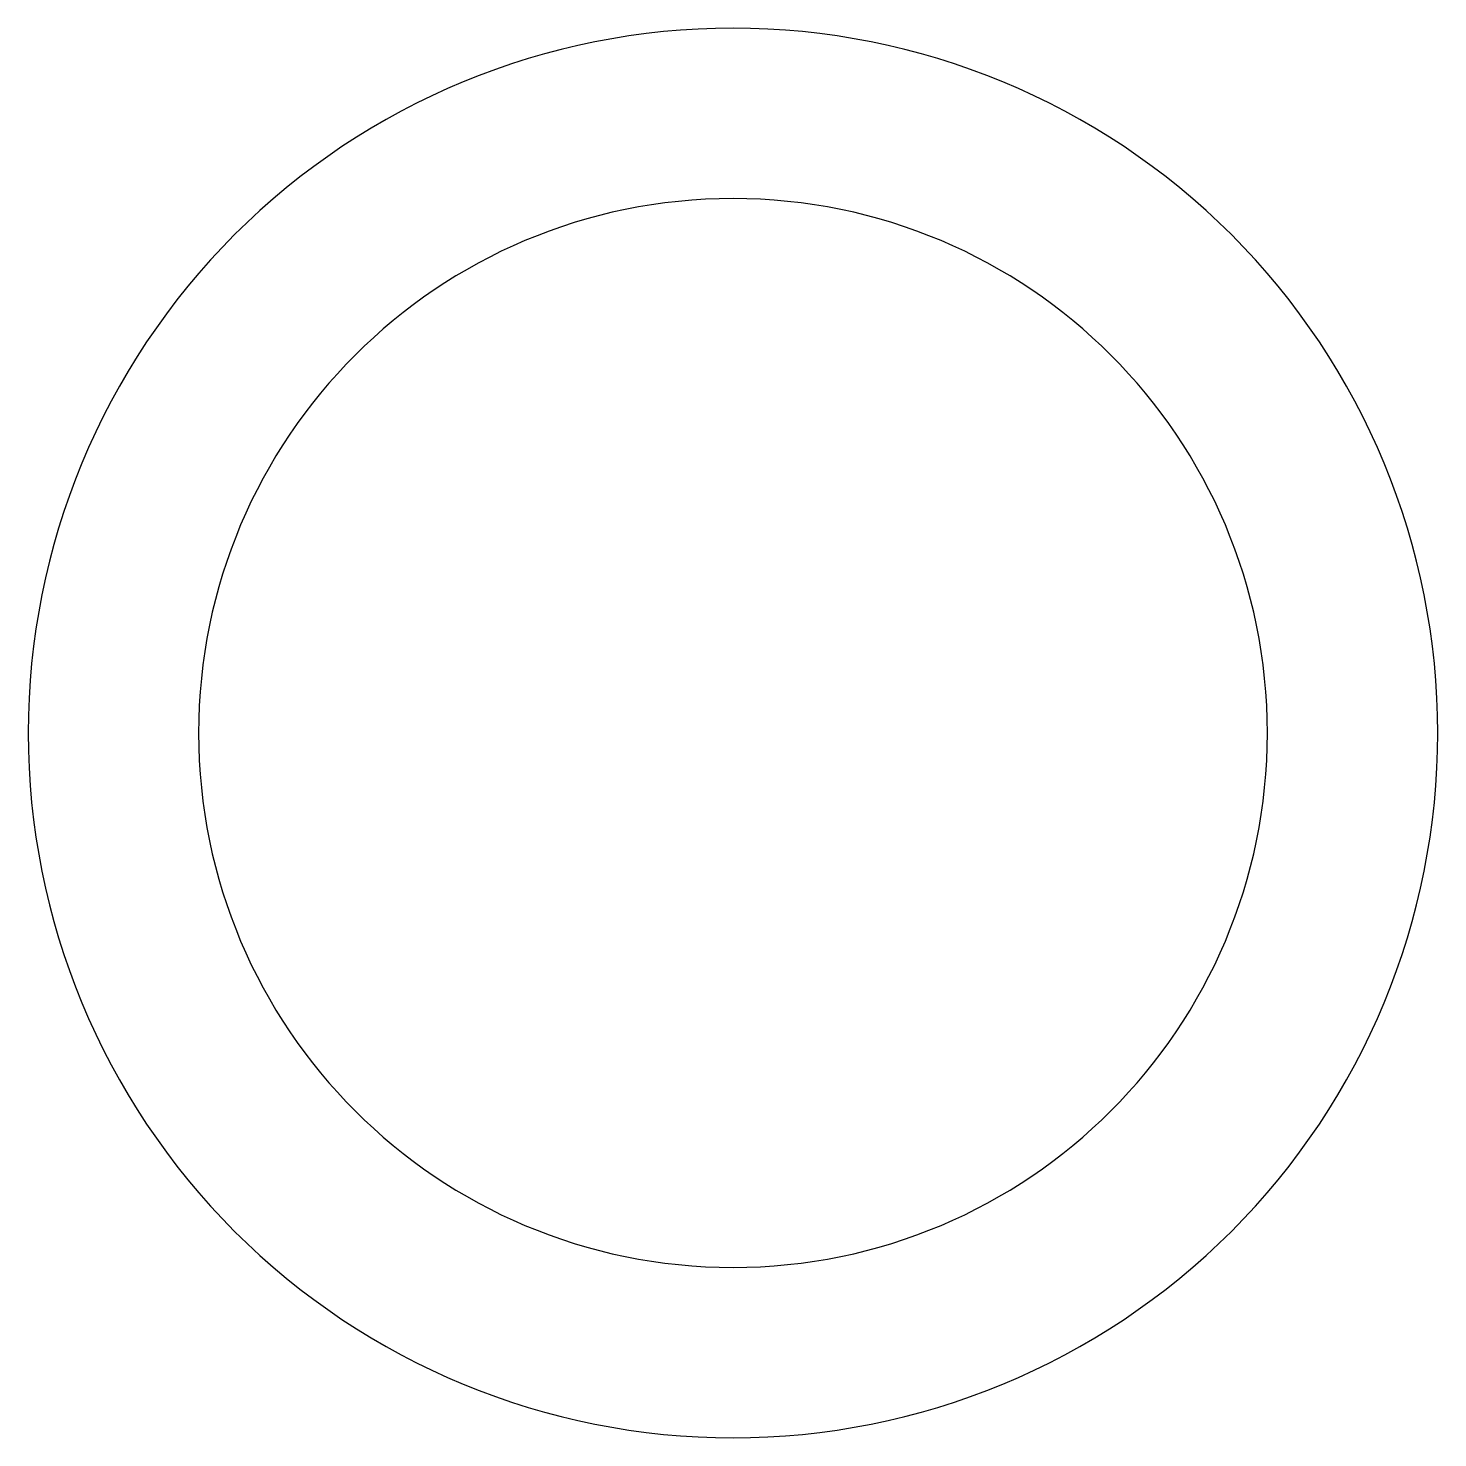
# Model space of a CAD drawing. Extents: x -33.5 to 33.5, y -33.5 to 33.5.
import ezdxf

# ---------------------------------------------------------------- set-up
doc = ezdxf.new("R2010")
doc.units = 0
doc.layers.add('LAYER_1', color=18, linetype='CONTINUOUS')

msp = doc.modelspace()

# ---------------------------------------------------------------- linework, layer by layer
at = {"layer": 'LAYER_1'}
msp.add_lwpolyline([(0, 33.5, 0.414214), (-33.5, 0, 0.414214), (0, -33.5, 0.414214), (33.5, 0, 0.414214)], format="xyb", close=True, dxfattribs=at)
msp.add_lwpolyline([(0, 25.4), (-0.656, 25.392), (-1.307, 25.367), (-1.954, 25.326), (-2.597, 25.269), (-3.235, 25.196), (-3.868, 25.107), (-4.496, 25.003), (-5.119, 24.884), (-5.736, 24.75), (-6.348, 24.6), (-6.954, 24.436), (-7.553, 24.258), (-8.147, 24.065), (-8.733, 23.859), (-9.314, 23.638), (-9.887, 23.404), (-10.453, 23.156), (-11.012, 22.895), (-11.563, 22.621), (-12.107, 22.334), (-12.643, 22.035), (-13.171, 21.723), (-13.69, 21.398), (-14.201, 21.062), (-14.704, 20.714), (-15.197, 20.354), (-15.682, 19.983), (-16.157, 19.6), (-16.622, 19.206), (-17.078, 18.802), (-17.524, 18.386), (-17.961, 17.961), (-18.386, 17.524), (-18.802, 17.078), (-19.206, 16.622), (-19.6, 16.157), (-19.983, 15.682), (-20.354, 15.197), (-20.714, 14.704), (-21.062, 14.201), (-21.398, 13.69), (-21.723, 13.171), (-22.035, 12.643), (-22.334, 12.107), (-22.621, 11.563), (-22.895, 11.012), (-23.156, 10.453), (-23.404, 9.887), (-23.638, 9.314), (-23.859, 8.733), (-24.065, 8.147), (-24.258, 7.553), (-24.436, 6.954), (-24.6, 6.348), (-24.75, 5.736), (-24.884, 5.119), (-25.003, 4.496), (-25.107, 3.868), (-25.196, 3.235), (-25.269, 2.597), (-25.326, 1.954), (-25.367, 1.307), (-25.392, 0.656), (-25.4, 0), (-25.392, -0.656), (-25.367, -1.307), (-25.326, -1.954), (-25.269, -2.597), (-25.196, -3.235), (-25.107, -3.868), (-25.003, -4.496), (-24.884, -5.119), (-24.75, -5.736), (-24.6, -6.348), (-24.436, -6.954), (-24.258, -7.553), (-24.065, -8.147), (-23.859, -8.733), (-23.638, -9.314), (-23.404, -9.887), (-23.156, -10.453), (-22.895, -11.012), (-22.621, -11.563), (-22.334, -12.107), (-22.035, -12.643), (-21.723, -13.171), (-21.398, -13.69), (-21.062, -14.201), (-20.714, -14.704), (-20.354, -15.197), (-19.983, -15.682), (-19.6, -16.157), (-19.206, -16.622), (-18.802, -17.078), (-18.386, -17.524), (-17.961, -17.961), (-17.524, -18.386), (-17.078, -18.802), (-16.622, -19.206), (-16.157, -19.6), (-15.682, -19.983), (-15.197, -20.354), (-14.704, -20.714), (-14.201, -21.062), (-13.69, -21.398), (-13.171, -21.723), (-12.643, -22.035), (-12.107, -22.334), (-11.563, -22.621), (-11.012, -22.895), (-10.453, -23.156), (-9.887, -23.404), (-9.314, -23.638), (-8.733, -23.859), (-8.147, -24.065), (-7.553, -24.258), (-6.954, -24.436), (-6.348, -24.6), (-5.736, -24.75), (-5.119, -24.884), (-4.496, -25.003), (-3.868, -25.107), (-3.235, -25.196), (-2.597, -25.269), (-1.954, -25.326), (-1.307, -25.367), (-0.656, -25.392), (0, -25.4), (0.656, -25.392), (1.307, -25.367), (1.954, -25.326), (2.597, -25.269), (3.235, -25.196), (3.868, -25.107), (4.496, -25.003), (5.119, -24.884), (5.736, -24.75), (6.348, -24.6), (6.954, -24.436), (7.553, -24.258), (8.147, -24.065), (8.733, -23.859), (9.314, -23.638), (9.887, -23.404), (10.453, -23.156), (11.012, -22.895), (11.563, -22.621), (12.107, -22.334), (12.643, -22.035), (13.171, -21.723), (13.69, -21.398), (14.201, -21.062), (14.704, -20.714), (15.197, -20.354), (15.682, -19.983), (16.157, -19.6), (16.622, -19.206), (17.078, -18.802), (17.524, -18.386), (17.961, -17.961), (18.386, -17.524), (18.802, -17.078), (19.206, -16.622), (19.6, -16.157), (19.983, -15.682), (20.354, -15.197), (20.714, -14.704), (21.062, -14.201), (21.398, -13.69), (21.723, -13.171), (22.035, -12.643), (22.334, -12.107), (22.621, -11.563), (22.895, -11.012), (23.156, -10.453), (23.404, -9.887), (23.638, -9.314), (23.859, -8.733), (24.065, -8.147), (24.258, -7.553), (24.436, -6.954), (24.6, -6.348), (24.75, -5.736), (24.884, -5.119), (25.003, -4.496), (25.107, -3.868), (25.196, -3.235), (25.269, -2.597), (25.326, -1.954), (25.367, -1.307), (25.392, -0.656), (25.4, 0), (25.392, 0.656), (25.367, 1.307), (25.326, 1.954), (25.269, 2.597), (25.196, 3.235), (25.107, 3.868), (25.003, 4.496), (24.884, 5.119), (24.75, 5.736), (24.6, 6.348), (24.436, 6.954), (24.258, 7.553), (24.065, 8.147), (23.859, 8.733), (23.638, 9.314), (23.404, 9.887), (23.156, 10.453), (22.895, 11.012), (22.621, 11.563), (22.334, 12.107), (22.035, 12.643), (21.723, 13.171), (21.398, 13.69), (21.062, 14.201), (20.714, 14.704), (20.354, 15.197), (19.983, 15.682), (19.6, 16.157), (19.206, 16.622), (18.802, 17.078), (18.386, 17.524), (17.961, 17.961), (17.524, 18.386), (17.078, 18.802), (16.622, 19.206), (16.157, 19.6), (15.682, 19.983), (15.197, 20.354), (14.704, 20.714), (14.201, 21.062), (13.69, 21.398), (13.171, 21.723), (12.643, 22.035), (12.107, 22.334), (11.563, 22.621), (11.012, 22.895), (10.453, 23.156), (9.887, 23.404), (9.314, 23.638), (8.733, 23.859), (8.147, 24.065), (7.553, 24.258), (6.954, 24.436), (6.348, 24.6), (5.736, 24.75), (5.119, 24.884), (4.496, 25.003), (3.868, 25.107), (3.235, 25.196), (2.597, 25.269), (1.954, 25.326), (1.307, 25.367), (0.656, 25.392)], close=True, dxfattribs=at)

doc.saveas('drawing.dxf')
